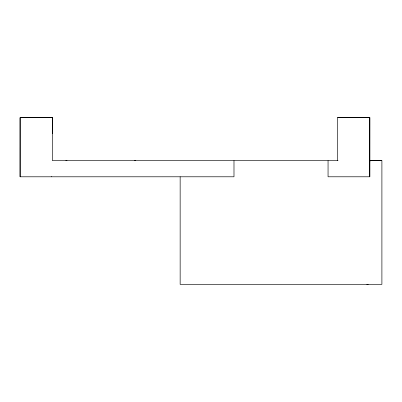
<?xml version="1.0" encoding="UTF-8"?>
<svg xmlns="http://www.w3.org/2000/svg" width="402" height="402" viewBox="0 0 402 402"><rect width="100%" height="100%" fill="white"/><g stroke="black" fill="none" stroke-linecap="round" stroke-linejoin="round"><path stroke-width="0.6" d="M233.989 160.649L233.989 176.79L20.1 176.8L20.11 117.625L52.381 117.62L52.381 160.659L338.062 160.649M52.376 133.62L52.381 117.62L20.11 117.625L20.1 176.8M328.057 160.649L328.057 176.79L369.79 176.79L369.825 117.61L337.549 117.635M337.519 160.654L337.519 117.615L369.795 117.615L369.79 176.79M369.79 160.916L369.795 160.649L381.9 160.649L381.9 284.385L180.156 284.39L180.151 176.795M369.79 162.071L369.795 160.649M369.795 117.615L353.659 117.615M353.69 117.61L369.825 117.61M51.712 117.63L52.381 117.62M65.833 160.659L67.023 160.659M134.58 160.659L135.77 160.659M369.83 160.664L381.9 160.649M366.79 284.385L368.257 284.385M51.717 176.533L51.717 176.795"/></g></svg>
